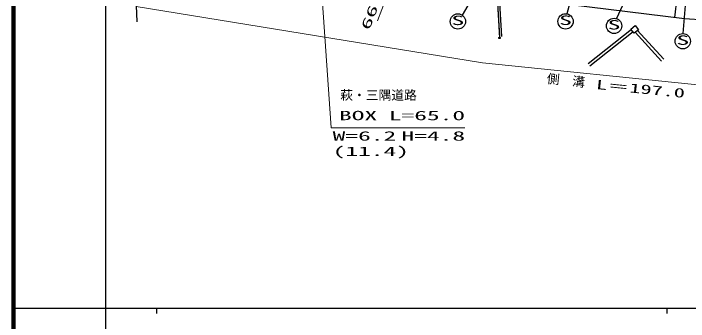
# Model space of a CAD drawing. Units: millimetres, scale not verified. Extents: x 40000 to 680000, y 20000 to 380000.
# Drawn here: x 40000 to 172257, y 202409 to 262716 of the extents above; entities that cross this region are included whole.
import ezdxf
from ezdxf.enums import TextEntityAlignment as Align

# ---------------------------------------------------------------- set-up
doc = ezdxf.new("R2010")
doc.units = ezdxf.units.MM
doc.header["$LTSCALE"] = 1000
for name, color, linetype, lineweight in [('M-BGD', 7, 'Continuous', 25), ('M-BMK-SRVR', 3, 'Continuous', 25), ('M-STR-HTXT', 7, 'Continuous', 13), ('M-STR-STRC', 7, 'Continuous', 25), ('M-TTL', 2, 'Continuous', 140), ('M-TTL-BAND', 7, 'Continuous', 25)]:
    doc.layers.add(name, color=color, linetype=linetype, lineweight=lineweight)
doc.styles.add('ＭＳ ゴシック', font='')
doc.styles.get('ＭＳ ゴシック').set_extended_font_data('MS Gothic')

msp = doc.modelspace()

# ---------------------------------------------------------------- linework, layer by layer
at = {"layer": 'M-BGD'}
for p, q in [((134343, 272822), (135220, 257942)), ((134522, 270455), (135208, 258202)), ((134921, 270478), (135608, 258225)), ((170346, 268896), (169500, 261927)), ((171444, 261691), (149150, 264398)), ((177122, 261313), (171444, 261691)), ((161076, 259561), (152583, 252839)), ((160959, 259676), (161781, 260359)), ((161631, 258866), (160959, 259676)), ((162454, 259549), (161631, 258866)), ((161781, 260359), (162454, 259549)), ((162219, 259474), (167407, 253777)), ((161417, 259130), (152925, 252407)), ((161775, 259070), (166963, 253373))]:
    msp.add_line(p, q, dxfattribs=at)
for radius in [150, 100, 50]:
    msp.add_circle((135220, 257942), radius, dxfattribs=at)
at = {"layer": 'M-BMK-SRVR'}
msp.add_line((62782, 302351), (64159, 261102), dxfattribs=at)
at = {"layer": 'M-STR-HTXT'}
for p, q in [((98493, 294139), (102210, 240333)), ((121660, 288401), (111340, 261306)), ((64060, 264065), (131905, 253025)), ((131905, 253025), (197703, 246362)), ((102210, 240333), (128452, 240333))]:
    msp.add_line(p, q, dxfattribs=at)
at = {"layer": 'M-STR-STRC'}
for p, q in [((136772, 277731), (127918, 262390)), ((151053, 273000), (148418, 262658)), ((162104, 270498), (158148, 261713)), ((171987, 269204), (171141, 258784))]:
    msp.add_line(p, q, dxfattribs=at)
for centre in [(127069, 261153), (148160, 261180), (157671, 260291), (171145, 257284)]:
    msp.add_circle(centre, 1500, dxfattribs=at)
at = {"layer": 'M-TTL'}
msp.add_line((40000, 380000), (40000, 20000), dxfattribs=at)
at = {"layer": 'M-TTL-BAND'}
for p, q in [((58000, 370000), (58000, 20000)), ((40000, 205000), (579000, 205000)), ((68000, 205000), (68000, 204000)), ((168000, 205000), (168000, 204000))]:
    msp.add_line(p, q, dxfattribs=at)

# ---------------------------------------------------------------- texts
at = {"layer": 'M-STR-HTXT', "style": 'ＭＳ ゴシック'}
for s, rotation, width, p in [('R=99', 248.843, 2, (111122, 269452)), ('L＝197.0', 354.218, 1.75, (154029, 247396))]:
    msp.add_text(s, height=1833, rotation=rotation, dxfattribs=dict(at, width=width)).set_placement(p, align=Align.BOTTOM_LEFT)
msp.add_text('側\u3000溝', height=1833, rotation=354.218, dxfattribs=at).set_placement((144363, 248554), align=Align.BOTTOM_LEFT)
msp.add_text('萩・三隅道路', height=1833, dxfattribs=at).set_placement((104024, 245273), align=Align.BOTTOM_LEFT)
at = {"layer": 'M-STR-HTXT', "style": 'ＭＳ ゴシック', "width": 2}
for s, p in [('BOX', (103774, 241273)), ('L=65.0', (113524, 241273)), ('W=6.2', (102524, 237273)), ('H=4.8', (116024, 237273)), ('(11.4)', (102524, 234273))]:
    msp.add_text(s, height=1833, dxfattribs=at).set_placement(p, align=Align.BOTTOM_LEFT)
at = {"layer": 'M-STR-STRC', "style": 'ＭＳ ゴシック', "width": 2}
for p in [(125819, 259903), (146910, 259930), (156421, 259041), (169895, 256034)]:
    msp.add_text('S', height=1833, dxfattribs=at).set_placement(p, align=Align.BOTTOM_LEFT)

doc.saveas('drawing.dxf')
